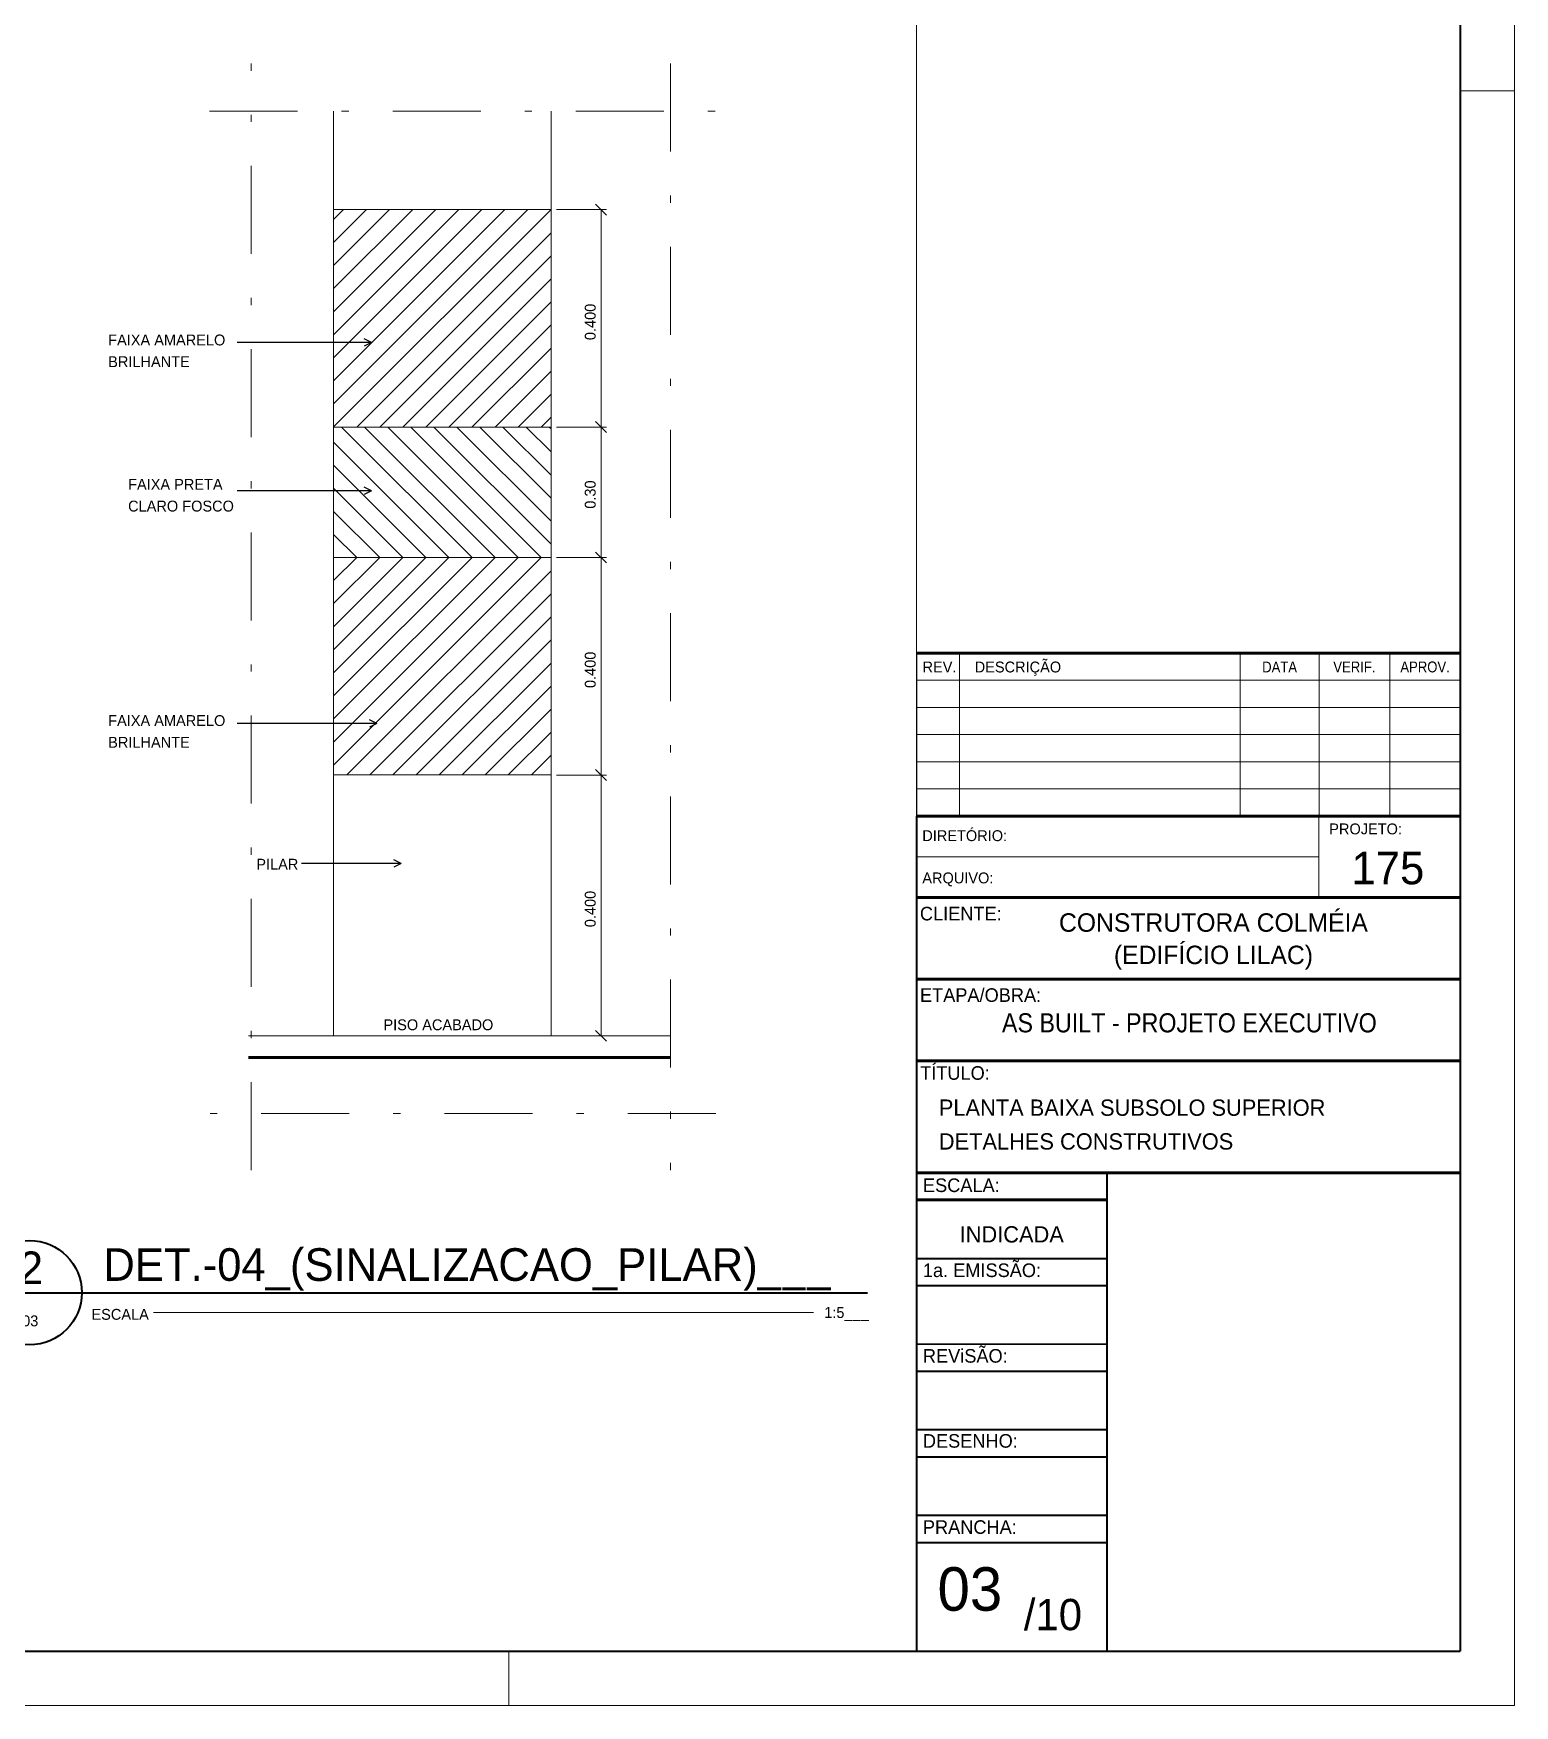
# Model space of a CAD drawing. Header units: metres. Extents: x -4.2 to 85, y -21.1 to 42.
# Drawn here: x 64.58 to 85.02, y -21.06 to 2.01 of the extents above; entities that cross this region are included whole.
import ezdxf
from ezdxf.enums import TextEntityAlignment as Align

# ---------------------------------------------------------------- set-up
doc = ezdxf.new("R2010")
doc.units = ezdxf.units.M
doc.header["$MEASUREMENT"] = 0
doc.linetypes.add('DGN Style 4', pattern=[2.429291, 1.213887, -0.606944, 0.001517, -0.606944])
for name, color, linetype, lineweight in [('Level 23', 7, 'Continuous', 0), ('Level 24', 7, 'Continuous', 0), ('Level 25', 7, 'Continuous', 0), ('Level 5', 7, 'Continuous', 0), ('Level 62', 7, 'Continuous', 0), ('Level 63', 7, 'Continuous', 0), ('Level 8', 7, 'Continuous', 0)]:
    doc.layers.add(name, color=color, linetype=linetype, lineweight=lineweight)
doc.styles.add('Style-CIVIL', font='CIVIL.shx')
doc.styles.add('Style-INTL_ENGINEERING', font='INTL_ENGINEERING.shx')
doc.dimstyles.get("Standard").update_dxf_attribs({"dimtxt": 0.18, "dimasz": 0.18, "dimexe": 0.18, "dimexo": 0.0625, "dimgap": 0.09, "dimtad": 0, "dimtih": 1, "dimtoh": 1, "dimdec": 4, "dimzin": 1, "dimdsep": 46, "dimtxsty": 'Standard', "dimcen": 0, "dimadec": 0, "dimazin": 0, "dimtfac": 1, "dimtdec": 4, "dimtofl": 0, "dimtmove": 0, "dimatfit": 3, "dimfxl": 0, "dimtolj": 1, "dimtzin": 1, "dimarcsym": 0})

# ---------------------------------------------------------------- blocks, each defined once
blk = doc.blocks.new('TerminatorOpen')
at = {"color": 0, "linetype": 'ByBlock', "lineweight": -2}
for q in [(-1, 0.5), (-1, 0), (-1, -0.5)]:
    blk.add_line((0, 0), q, dxfattribs=at)
blk = doc.blocks.new('*D15')
at = {"layer": 'Defpoints'}
for p in [(71.724, -5.217), (72.415, -5.217), (72.415, -6.718), (71.724, -8.218)]:
    blk.add_point(p, dxfattribs=at)
at = {"layer": 'Level 23', "color": 2, "linetype": 'Continuous', "lineweight": 13}
for p, q in [((71.799, -5.217), (72.49, -5.217)), ((71.799, -8.218), (72.49, -8.218))]:
    blk.add_line(p, q, dxfattribs=at)
at = {"layer": 'Level 23', "color": 2, "linetype": 'Continuous', "lineweight": 0}
for p, q in [((72.34, -5.142), (72.49, -5.292)), ((72.415, -8.218), (72.415, -5.217)), ((72.49, -8.293), (72.34, -8.143))]:
    blk.add_line(p, q, dxfattribs=at)
at = {"layer": 'Level 23', "color": 2, "linetype": 'Continuous', "lineweight": 0, "style": 'Style-INTL_ENGINEERING'}
blk.add_text('0.400', height=0.15, rotation=90, dxfattribs=at).set_placement((72.265, -7.018), align=Align.MIDDLE_LEFT)
blk = doc.blocks.new('_Oblique')
at = {"color": 0, "linetype": 'ByBlock', "lineweight": -2}
blk.add_line((0.5, 0.5), (-0.5, -0.5), dxfattribs=at)
blk = doc.blocks.new('*D16')
at = {"layer": 'Defpoints'}
for p in [(71.724, -3.417), (72.415, -3.417), (72.415, -4.317), (71.724, -5.217)]:
    blk.add_point(p, dxfattribs=at)
at = {"layer": 'Level 23', "color": 2, "linetype": 'Continuous', "lineweight": 13}
for p, q in [((71.799, -3.417), (72.49, -3.417)), ((71.799, -5.217), (72.49, -5.217))]:
    blk.add_line(p, q, dxfattribs=at)
at = {"layer": 'Level 23', "color": 2, "linetype": 'Continuous', "lineweight": 0}
for p, q in [((72.34, -3.342), (72.49, -3.492)), ((72.415, -5.217), (72.415, -3.417)), ((72.49, -5.292), (72.34, -5.142))]:
    blk.add_line(p, q, dxfattribs=at)
at = {"layer": 'Level 23', "color": 2, "linetype": 'Continuous', "lineweight": 0, "style": 'Style-INTL_ENGINEERING'}
blk.add_text('0.30', height=0.15, rotation=90, dxfattribs=at).set_placement((72.265, -4.544), align=Align.MIDDLE_LEFT)
blk = doc.blocks.new('*D17')
at = {"layer": 'Defpoints'}
for p in [(71.724, -0.417), (72.415, -0.417), (72.415, -1.917), (71.724, -3.417)]:
    blk.add_point(p, dxfattribs=at)
at = {"layer": 'Level 23', "color": 2, "linetype": 'Continuous', "lineweight": 13}
for p, q in [((71.799, -0.417), (72.49, -0.417)), ((71.799, -3.417), (72.49, -3.417))]:
    blk.add_line(p, q, dxfattribs=at)
at = {"layer": 'Level 23', "color": 2, "linetype": 'Continuous', "lineweight": 0}
for p, q in [((72.34, -0.342), (72.49, -0.492)), ((72.415, -3.417), (72.415, -0.417)), ((72.49, -3.492), (72.34, -3.342))]:
    blk.add_line(p, q, dxfattribs=at)
at = {"layer": 'Level 23', "color": 2, "linetype": 'Continuous', "lineweight": 0, "style": 'Style-INTL_ENGINEERING'}
blk.add_text('0.400', height=0.15, rotation=90, dxfattribs=at).set_placement((72.265, -2.218), align=Align.MIDDLE_LEFT)
blk = doc.blocks.new('*D14')
at = {"layer": 'Defpoints'}
for p in [(71.724, -8.218), (72.415, -8.218), (72.415, -10.018), (71.724, -11.817)]:
    blk.add_point(p, dxfattribs=at)
at = {"layer": 'Level 23', "color": 2, "linetype": 'Continuous', "lineweight": 13}
for p, q in [((71.799, -8.218), (72.49, -8.218)), ((71.799, -11.817), (72.49, -11.817))]:
    blk.add_line(p, q, dxfattribs=at)
at = {"layer": 'Level 23', "color": 2, "linetype": 'Continuous', "lineweight": 0}
for p, q in [((72.34, -8.143), (72.49, -8.293)), ((72.415, -11.817), (72.415, -8.218)), ((72.49, -11.892), (72.34, -11.742))]:
    blk.add_line(p, q, dxfattribs=at)
at = {"layer": 'Level 23', "color": 2, "linetype": 'Continuous', "lineweight": 0, "style": 'Style-INTL_ENGINEERING'}
blk.add_text('0.400', height=0.15, rotation=90, dxfattribs=at).set_placement((72.265, -10.318), align=Align.MIDDLE_LEFT)
blk = doc.blocks.new('*U23')
at = {"layer": 'Level 25', "color": 2, "linetype": 'Continuous', "lineweight": 40}
blk.add_line((0.06, -6.174), (0.06, 6.109), dxfattribs=at)
at = {"layer": 'Level 25', "color": 2, "linetype": 'Continuous', "lineweight": 0}
blk.add_line((0.333, -3.744), (0.333, 5.36), dxfattribs=at)
at = {"layer": 'Level 25', "color": 2, "linetype": 'Continuous', "lineweight": 40}
blk.add_circle((0.059, -5.454), 0.72, dxfattribs=at)
at = {"layer": 'Level 25', "color": 2, "linetype": 'Continuous', "lineweight": 13, "style": 'Style-CIVIL'}
blk.add_text('1:5___', height=0.15, rotation=90, dxfattribs=at).set_placement((0.333, 5.51), align=Align.MIDDLE_LEFT)
at = {"layer": 'Level 25', "color": 2, "linetype": 'Continuous', "lineweight": 0, "style": 'Style-CIVIL'}
blk.add_text('ESCALA', height=0.15, rotation=90, dxfattribs=at).set_placement((0.358, -3.809), align=Align.MIDDLE_RIGHT)
at = {"layer": 'Level 25', "color": 2, "linetype": 'Continuous', "lineweight": 40, "style": 'Style-CIVIL'}
blk.add_text('2', height=0.45, rotation=90, dxfattribs=at).set_placement((-0.059, -5.436), align=Align.CENTER)
blk.add_attdef('*U23_378401', (-0.104, -4.437), '', height=0.45, rotation=90, dxfattribs=at)
at = {"layer": 'Level 25', "color": 2, "linetype": 'Continuous', "lineweight": 13, "style": 'Style-CIVIL'}
blk.add_attdef('*U23_378400', text='', height=0.15, rotation=90, dxfattribs=at).set_placement((0.523, -5.446), align=Align.CENTER)

msp = doc.modelspace()

# ---------------------------------------------------------------- hatches: boundary and pattern name
at = {"layer": 'Level 5', "linetype": 'Continuous', "lineweight": 0}
h = msp.add_hatch(dxfattribs=at)
h.set_pattern_fill('_USER', color=253, style=0)
h.set_pattern_definition([(45, (71.72419, -0.4174), (-0.159099, 0.159099), [])])
h.paths.add_polyline_path([(68.725, -3.417), (71.724, -3.417), (71.724, -0.417), (68.725, -0.417)])
h = msp.add_hatch(dxfattribs=at)
h.set_pattern_fill('_USER', color=253, style=0)
h.set_pattern_definition([(-45, (68.72498, -5.2174), (0.159099, 0.159099), [])])
h.paths.add_polyline_path([(68.725, -5.217), (71.724, -5.217), (71.724, -3.417), (68.725, -3.417)])
h = msp.add_hatch(dxfattribs=at)
h.set_pattern_fill('_USER', color=253, style=0)
h.set_pattern_definition([(45, (68.72497, -5.2174), (-0.159099, 0.159099), [])])
h.paths.add_polyline_path([(68.725, -8.217), (71.724, -8.217), (71.724, -5.217), (68.725, -5.217)])

# ---------------------------------------------------------------- linework, layer by layer
at = {"layer": 'Level 5', "color": 1, "linetype": 'Continuous', "lineweight": 13}
for p, q in [((68.725, -11.817), (68.725, 0.942)), ((71.724, -11.817), (71.724, 0.942)), ((68.725, -0.417), (71.724, -0.417)), ((68.725, -3.417), (71.724, -3.417)), ((68.725, -4.618), (68.725, -5.818)), ((71.724, -5.818), (71.724, -4.618)), ((68.725, -5.217), (71.724, -5.217)), ((68.725, -7.018), (68.725, -8.217)), ((71.724, -8.217), (71.724, -7.018)), ((68.725, -8.217), (71.724, -8.217)), ((67.551, -11.817), (73.373, -11.817))]:
    msp.add_line(p, q, dxfattribs=at)
at = {"layer": 'Level 5', "color": 1, "linetype": 'Continuous', "lineweight": 140}
msp.add_line((67.551, -12.117), (73.373, -12.117), dxfattribs=at)
at = {"layer": 'Level 5', "color": 253, "linetype": 'Continuous', "lineweight": 0, "flags": 128}
for points in [[(68.725, -3.417), (71.724, -3.417), (71.724, -0.417), (68.725, -0.417)], [(68.725, -5.217), (71.724, -5.217), (71.724, -3.417), (68.725, -3.417)], [(68.725, -8.217), (71.724, -8.217), (71.724, -5.217), (68.725, -5.217)]]:
    msp.add_lwpolyline(points, close=True, dxfattribs=at)
at = {"layer": 'Level 62', "color": 131, "linetype": 'Continuous', "lineweight": 13}
for p, q in [((76.771, -8.786), (76.771, -6.536)), ((77.36, -8.786), (77.361, -6.536)), ((81.234, -8.786), (81.234, -6.536)), ((82.321, -8.786), (82.321, -6.536)), ((83.296, -8.786), (83.296, -6.536)), ((84.268, -8.786), (84.268, -6.536)), ((84.268, -6.911), (76.771, -6.911)), ((84.268, -7.286), (76.771, -7.286)), ((84.268, -7.661), (76.771, -7.661)), ((84.268, -8.036), (76.771, -8.036)), ((84.268, -8.411), (76.771, -8.411)), ((82.319, -8.785), (82.319, -9.91))]:
    msp.add_line(p, q, dxfattribs=at)
at = {"layer": 'Level 62', "color": 131, "linetype": 'Continuous', "lineweight": 140}
for p, q in [((76.771, -6.536), (84.268, -6.536)), ((76.769, -8.786), (84.268, -8.786))]:
    msp.add_line(p, q, dxfattribs=at)
at = {"layer": 'Level 63', "color": 131, "linetype": 'Continuous', "lineweight": 40}
for p, q in [((84.269, 41.269), (84.269, -20.306)), ((76.769, -8.786), (76.769, -20.307)), ((79.394, -13.706), (79.394, -20.307)), ((76.769, -14.887), (79.395, -14.887)), ((76.769, -15.262), (79.395, -15.262)), ((76.769, -16.069), (79.395, -16.068)), ((76.769, -16.444), (79.395, -16.443)), ((76.769, -17.25), (79.395, -17.25)), ((76.769, -17.625), (79.395, -17.625)), ((76.769, -18.431), (79.395, -18.431)), ((76.769, -18.806), (79.394, -18.806)), ((-2.282, -20.306), (84.269, -20.306))]:
    msp.add_line(p, q, dxfattribs=at)
at = {"layer": 'Level 63', "color": 131, "linetype": 'Continuous', "lineweight": 13}
for p, q in [((85.019, 1.219), (84.269, 1.219)), ((82.319, -9.346), (76.77, -9.346))]:
    msp.add_line(p, q, dxfattribs=at)
at = {"layer": 'Level 63', "color": 131, "linetype": 'Continuous', "lineweight": 140}
msp.add_line((84.268, -9.91), (76.768, -9.91), dxfattribs=at)
at = {"layer": 'Level 63', "color": 131, "linetype": 'Continuous', "lineweight": 70}
for p, q in [((84.268, -11.036), (76.768, -11.036)), ((84.268, -12.16), (76.769, -12.161)), ((84.268, -13.706), (76.769, -13.706)), ((79.396, -14.081), (76.769, -14.081))]:
    msp.add_line(p, q, dxfattribs=at)
at = {"layer": 'Level 63', "color": 131, "linetype": 'Continuous', "lineweight": 0}
msp.add_line((71.143, -20.306), (71.143, -21.056), dxfattribs=at)
at = {"layer": 'Level 63', "color": 131, "linetype": 'Continuous', "lineweight": 0, "flags": 128}
msp.add_lwpolyline([(85.019, 42.019), (-4.157, 42.019), (-4.157, -21.056), (85.019, -21.056)], close=True, dxfattribs=at)
at = {"layer": 'Level 63', "color": 131, "linetype": 'Continuous', "lineweight": 13, "flags": 128}
msp.add_lwpolyline([(76.768, -20.306), (-2.282, -20.306), (-2.282, 41.271), (76.768, 41.271)], close=True, dxfattribs=at)
at = {"layer": 'Level 8', "color": 7, "linetype": 'DGN Style 4', "lineweight": 13}
for p, q in [((67.585, -13.668), (67.585, 1.598)), ((73.373, 1.598), (73.373, -13.668)), ((67.013, 0.942), (73.996, 0.942)), ((73.996, -12.89), (67.013, -12.89))]:
    msp.add_line(p, q, dxfattribs=at)

# ---------------------------------------------------------------- block references
at = {"layer": 'Level 25', "color": 2, "linetype": 'Continuous', "lineweight": 40, "rotation": 270}
msp.add_blockref('*U23', (69.984, -15.301), dxfattribs=at).add_auto_attribs({'*U23_378400': '03', '*U23_378401': 'DET.-04_(SINALIZACAO_PILAR)___'})

# ---------------------------------------------------------------- texts
at = {"layer": 'Level 24', "color": 2, "linetype": 'Continuous', "lineweight": 13, "style": 'Style-CIVIL'}
for s, p in [('PILAR', (67.658, -9.374)), ('PISO ACABADO', (69.412, -11.589))]:
    msp.add_text(s, height=0.15, dxfattribs=at).set_placement(p, align=Align.TOP_LEFT)
at = {"layer": 'Level 24', "color": 2, "linetype": 'Continuous', "lineweight": 13, "char_height": 0.15, "attachment_point": 1, "line_spacing_factor": 1.199801, "style": 'Style-CIVIL'}
for s, insert in [('FAIXA AMARELO \\PBRILHANTE\\P', (65.614, -2.141)), ('FAIXA PRETA\\PCLARO FOSCO\\P', (65.889, -4.133)), ('FAIXA AMARELO \\PBRILHANTE\\P', (65.614, -7.392))]:
    msp.add_mtext(s, dxfattribs=dict(at, insert=insert))
at = {"layer": 'Level 62', "color": 2, "linetype": 'Continuous', "lineweight": 13, "style": 'Style-INTL_ENGINEERING'}
for s, p in [('REV.', (76.85, -6.728)), ('DESCRIÇÃO', (77.57, -6.728))]:
    msp.add_text(s, height=0.15, dxfattribs=at).set_placement(p, align=Align.MIDDLE_LEFT)
at = {"layer": 'Level 62', "color": 2, "linetype": 'Continuous', "lineweight": 13, "style": 'Style-INTL_ENGINEERING', "width": 0.900003}
for s, p in [('DATA', (81.777, -6.728)), ('VERIF.', (82.809, -6.728)), ('APROV.', (83.784, -6.727))]:
    msp.add_text(s, height=0.15, dxfattribs=at).set_placement(p, align=Align.MIDDLE_CENTER)
at = {"layer": 'Level 63', "color": 2, "linetype": 'Continuous', "lineweight": 13, "style": 'Style-INTL_ENGINEERING'}
for s, height, rotation, p in [('DIRETÓRIO: ', 0.14999, 0.0007, (76.847, -9.13)), ('PROJETO:', 0.15, 0.0007, (82.462, -9.037)), ('ARQUIVO: ', 0.15, 0.0007, (76.847, -9.713)), ('CLIENTE:', 0.1875, 0.0022, (76.814, -10.224)), ('ETAPA/OBRA:', 0.18747, 0.0022, (76.815, -11.348)), ('TÍTULO:', 0.1875, 0.0007, (76.817, -12.423))]:
    msp.add_text(s, height=height, rotation=rotation, dxfattribs=at).set_placement(p)
at = {"layer": 'Level 63', "color": 2, "linetype": 'Continuous', "lineweight": 40, "style": 'Style-INTL_ENGINEERING'}
for s, height, p in [('175', 0.45, (82.769, -9.726)), ('03', 0.6, (77.057, -19.748)), ('/10', 0.432, (78.248, -20.017))]:
    msp.add_text(s, height=height, rotation=0.0007, dxfattribs=at).set_placement(p)
at = {"layer": 'Level 63', "color": 2, "linetype": 'Continuous', "lineweight": 40, "style": 'Style-INTL_ENGINEERING', "width": 0.909094}
msp.add_text('AS BUILT - PROJETO EXECUTIVO', height=0.26399, dxfattribs=at).set_placement((80.532, -11.637), align=Align.MIDDLE_CENTER)
at = {"layer": 'Level 63', "color": 2, "linetype": 'Continuous', "lineweight": 13, "style": 'Style-INTL_ENGINEERING'}
for s, p in [('ESCALA:', (76.856, -13.878)), ('1a. EMISSÃO:', (76.855, -15.051)), ('REViSÃO:', (76.855, -16.232)), ('DESENHO:', (76.855, -17.405)), ('PRANCHA:', (76.855, -18.594))]:
    msp.add_text(s, height=0.1875, rotation=0.0007, dxfattribs=at).set_placement(p, align=Align.MIDDLE_LEFT)
at = {"layer": 'Level 63', "color": 2, "linetype": 'Continuous', "lineweight": 40, "rotation": 0.0007, "style": 'Style-INTL_ENGINEERING'}
for s, insert, char_height, attachment_point, line_spacing_factor in [('CONSTRUTORA COLMÉIA\\P(EDIFÍCIO LILAC)\\P', (80.864, -10.515), 0.255, 5, 1.049997), ('PLANTA BAIXA SUBSOLO SUPERIOR\\P', (77.075, -12.809), 0.225, 4, 0.6), ('DETALHES CONSTRUTIVOS\\P', (77.075, -13.275), 0.225, 4, 0.6), ('INDICADA\\P', (78.081, -14.671), 0.225, 8, 0.6)]:
    msp.add_mtext(s, dxfattribs=dict(at, insert=insert, char_height=char_height, attachment_point=attachment_point, line_spacing_factor=line_spacing_factor))

# ---------------------------------------------------------------- dimensions: what is measured, and where the dimension line sits
at = {"layer": 'Level 23', "color": 2, "linetype": 'Continuous', "lineweight": 0}
for base, p1, p2, text, picture, middle in [((72.415, -0.417), (71.724, -3.417), (71.724, -0.417), '0.400', '*D17', (72.415, -1.917)), ((72.415, -3.417), (71.724, -5.217), (71.724, -3.417), '0.30', '*D16', (72.415, -4.317)), ((72.415, -5.217), (71.724, -8.218), (71.724, -5.217), '0.400', '*D15', (72.415, -6.718)), ((72.415, -8.218), (71.724, -11.817), (71.724, -8.218), '0.400', '*D14', (72.415, -10.018))]:
    dim = msp.add_linear_dim(base=base, p1=p1, p2=p2, angle=90, text=text, dimstyle='Standard', override={"dimtxt": 0.15, "dimasz": 0.15, "dimexe": 0.075, "dimexo": 0.075, "dimgap": 0.075, "dimtad": 1, "dimtih": 0, "dimtoh": 0, "dimdec": 2, "dimlfac": 0.1, "dimzin": 3, "dimtxsty": 'Style-INTL_ENGINEERING', "dimblk": 'Oblique', "dimclre": 2, "dimtdec": 2, "dimatfit": 1, "dimtolj": 0, "dimtzin": 3, "dimlwe": 13}, dxfattribs=at)
    dim.commit()
    dim.dimension.update_dxf_attribs({"geometry": picture, "text_midpoint": middle})

# ---------------------------------------------------------------- leaders
at = {"layer": 'Level 24', "color": 2, "linetype": 'Continuous', "lineweight": 0}
for points in [[(69.245, -2.25), (67.395, -2.25)], [(69.245, -4.299), (67.395, -4.299)], [(69.32, -7.508), (67.395, -7.508)], [(69.657, -9.439), (68.281, -9.439)]]:
    msp.add_leader(points, dimstyle='Standard', override={"dimtxt": 0.1, "dimasz": 0.1, "dimgap": 0, "dimtad": 1, "dimtxsty": 'Style-CIVIL', "dimldrblk": 'TerminatorOpen'}, dxfattribs=at)

doc.saveas('drawing.dxf')
